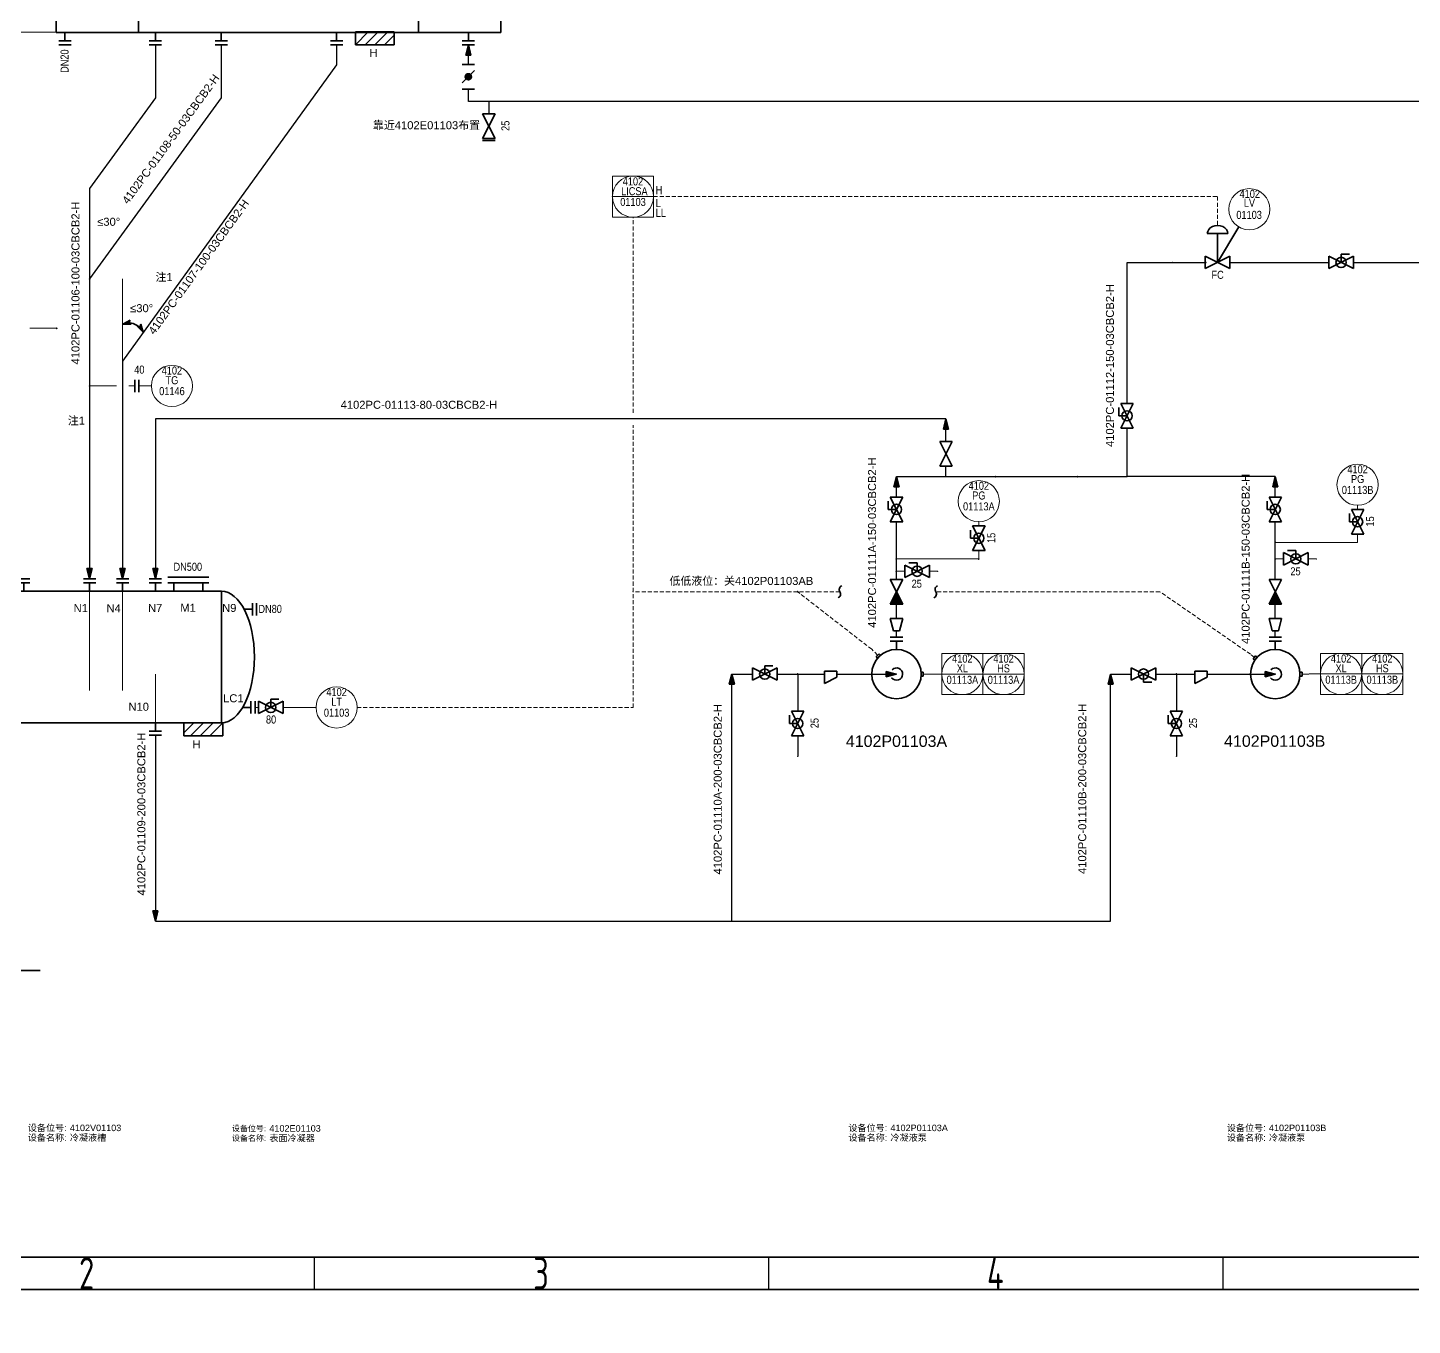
# Model space of a CAD drawing. Extents: x 757 to 8510, y -6585 to 527.
# Drawn here: x 5881.7 to 6308.9, y -882.7 to -482.4 of the extents above; entities that cross this region are included whole.
import ezdxf
from ezdxf.enums import TextEntityAlignment as Align

# ---------------------------------------------------------------- set-up
doc = ezdxf.new("R2010")
doc.units = 0
doc.header["$MEASUREMENT"] = 0
doc.linetypes.add('ELECTRIC', pattern=[0.1875, 0.125, -0.0625])
doc.layers.get('0').update_dxf_attribs({"linetype": 'CONTINUOUS'})
for name, color, linetype in [('10', 7, 'CONTINUOUS'), ('11', 7, 'CONTINUOUS'), ('12', 7, 'CONTINUOUS'), ('ConsistencyChecks', 7, 'CONTINUOUS'), ('Default', 6, 'CONTINUOUS'), ('Notes', 7, 'CONTINUOUS'), ('PUB_TITLE', 1, 'CONTINUOUS'), ('云线-1A', 6, 'CONTINUOUS'), ('图框', 92, 'CONTINUOUS')]:
    doc.layers.add(name, color=color, linetype=linetype)
doc.styles.add('Arial', font='arial.ttf')
doc.styles.add('Arial Narrow', font='ARIALN.TTF')
doc.styles.add('CD-Title Block', font='gbenor.shx', dxfattribs={"width": 0.8, "bigfont": 'gbcbig.shx'})
doc.styles.add('txt.shx', font='arial.ttf')

# ---------------------------------------------------------------- blocks, each defined once
blk = doc.blocks.new('HORIZ CENTRIFUGAL PUMP', base_point=(96.52000000000001, 116.84))
at = {"color": 0, "linetype": 'ByBlock', "lineweight": -2}
blk.add_circle((96.52000000000001, 116.84), 7.619999999999999, dxfattribs=at)
blk = doc.blocks.new('FLANGED NOZZLE-INTERNAL')
at = {"color": 0, "linetype": 'ByBlock', "lineweight": -2}
blk.add_arc((0, 0), 1.905000000067194, 45.51041666666666, 321.6704638888889, dxfattribs=at)
blk = doc.blocks.new('CHENGDA-FLANGED NOZZLE CONNECT TO TT')
at = {"color": 0, "linetype": 'ByBlock', "lineweight": -2}
for p, q in [((0, 0), (2.54, 0)), ((2.54, 0), (2.54, 1.905)), ((2.54, 1.905), (2.54, -1.904999999999999)), ((3.81, 1.905), (3.81, -1.904999999999999))]:
    blk.add_line(p, q, dxfattribs=at)
blk = doc.blocks.new('INSTRUMENT CONNECTOR')
at = {"color": 0, "linetype": 'ByBlock', "lineweight": -2}
for p, q in [((0, 0.635), (0.635, 0.635)), ((0, -0.635), (0, 0.635)), ((0.635, 0.635), (0.635, -0.635)), ((0.635, -0.635), (0, -0.635))]:
    blk.add_line(p, q, dxfattribs=at)
blk = doc.blocks.new('SURFACE CONDENSER')
at = {"color": 0, "linetype": 'ByBlock', "lineweight": -2}
for p, q in [((68.58, 30.48), (-68.58, 30.48)), ((-68.58, 30.48), (-68.58, 3.552713678800501e-15)), ((-43.17999999999999, 30.48), (-43.17999999999999, 10.16)), ((-43.17999999999999, 30.48), (-43.17999999999999, 20.32)), ((43.17999999999999, 0), (43.17999999999999, 30.47999999999999)), ((68.58, 0), (68.58, 30.47999999999999)), ((43.17999999999999, 20.32), (-43.17999999999999, 20.32)), ((-43.17999999999999, 20.32), (-43.17999999999999, 0)), ((43.17999999999999, 10.16), (43.17999999999999, 20.32)), ((-43.17999999999999, 10.16), (43.17999999999999, 10.16)), ((-68.58, 0), (68.58, 0))]:
    blk.add_line(p, q, dxfattribs=at)
blk = doc.blocks.new('FLANGED NOZZLE WITH BLIND')
at = {"color": 0, "linetype": 'ByBlock', "lineweight": -2}
for p, q in [((0, 0), (2.54, 0)), ((2.54, 0), (2.54, 1.905)), ((2.54, 1.905), (2.54, -1.904999999999999)), ((3.81, 1.905), (3.81, -1.904999999999999))]:
    blk.add_line(p, q, dxfattribs=at)
blk = doc.blocks.new('MEDIUM 1D 2TO1', base_point=(64.8441193885732, 8.082278501762685))
at = {"color": 0, "linetype": 'ByBlock', "lineweight": -2}
for p, q in [((113.1041193885732, 48.72227850176268), (16.58411938857323, 48.72227850176268)), ((16.58411938857321, 48.72227850176268), (16.58411938857321, 8.082278501762687)), ((113.1041193885732, 8.082278501762685), (113.1041193885732, 48.72227850176268)), ((16.58411938857321, 8.082278501762685), (113.1041193885732, 8.082278501762685))]:
    blk.add_line(p, q, dxfattribs=at)
for centre, ratio, start_param, end_param in [((16.58411938857321, 28.40227850176269), 0.5000000000000001, 0, 3.141592653589794), ((113.1041193885732, 28.40227850176269), 0.4999999999999999, 3.141592653589793, 6.283185307179586)]:
    blk.add_ellipse(centre, major_axis=(0, 20.32), ratio=ratio, start_param=start_param, end_param=end_param, dxfattribs=at)
blk = doc.blocks.new('MANWAY-LARGE')
at = {"color": 0, "linetype": 'ByBlock', "lineweight": -2}
for p, q in [((2.541, 4.444999999999999), (0.001000000000000334, 4.444999999999999)), ((2.541, 6.35), (2.541, 4.444999999999999)), ((2.541, -6.35), (2.541, 6.35)), ((4.283997123830135, 6.35), (4.283997123830137, -6.35)), ((0.001, -4.444999999999999), (2.540999999999999, -4.444999999999999))]:
    blk.add_line(p, q, dxfattribs=at)
blk = doc.blocks.new('CHENGDA-DCS FUNC ACCESS IN PRIME LOC FOR PUMP', base_point=(1.269999999999993, 1.269999999999993))
at = {"color": 0, "linetype": 'ByBlock', "lineweight": -2}
for p, q in [((-5.08, 7.619999999999999), (7.619999999999999, 7.62)), ((-5.08, -5.08), (-5.08, 7.619999999999999)), ((7.619999999999999, 7.62), (7.62, -5.079999999999999)), ((-5.079999999999999, 1.27), (7.62, 1.27)), ((7.62, -5.08), (-5.080000000000001, -5.08))]:
    blk.add_line(p, q, dxfattribs=at)
blk.add_circle((1.27, 1.27), 6.35, dxfattribs=at)
blk = doc.blocks.new('DISCR FIELD MOUNTED LT')
at = {"color": 0, "linetype": 'ByBlock', "lineweight": -2}
blk.add_circle((0, 0), 6.3500000146973, dxfattribs=at)
blk = doc.blocks.new('DISCR FIELD MOUNTED PT')
at = {"color": 0, "linetype": 'ByBlock', "lineweight": -2}
blk.add_circle((0, 0), 6.3500000146973, dxfattribs=at)
blk = doc.blocks.new('DIAPHRAGM ACTUATOR')
at = {"color": 0, "linetype": 'ByBlock', "lineweight": -2}
for p, q in [((-3.175, 8.889999999999999), (3.175, 8.889999999999999)), ((0, 8.889999999999999), (0, 0))]:
    blk.add_line(p, q, dxfattribs=at)
blk.add_ellipse((0, 8.889999999999999), major_axis=(-3.174999999999999, 5.278971314610806e-49), ratio=0.8000000001024806, start_param=3.141592600265041, end_param=6.283185307179586, dxfattribs=at)
blk = doc.blocks.new('DISCR FIELD MOUNTED TT')
at = {"color": 0, "linetype": 'ByBlock', "lineweight": -2}
blk.add_circle((0, 0), 6.3500000146973, dxfattribs=at)
blk = doc.blocks.new('CHENGDA-DCS FUNC ACCESS IN PRIME LOC~1', base_point=(1.269999999999993, 1.269999999999993))
at = {"color": 0, "linetype": 'ByBlock', "lineweight": -2}
for p, q in [((-5.08, 7.619999999999999), (7.619999999999999, 7.62)), ((-5.08, -5.08), (-5.08, 7.619999999999999)), ((7.619999999999999, 7.62), (7.62, -5.079999999999999)), ((-5.079999999999999, 1.27), (7.62, 1.27)), ((7.62, -5.08), (-5.080000000000001, -5.08))]:
    blk.add_line(p, q, dxfattribs=at)
blk.add_circle((1.27, 1.27), 6.35, dxfattribs=at)
blk = doc.blocks.new('CHECK VALVE')
at = {"linetype": 'ByBlock', "lineweight": -2}
blk.add_hatch(color=0, dxfattribs=at).paths.add_polyline_path([(-3.81, 1.904999999999999), (-3.81, -1.905), (-1.77635683940025e-15, 2.220446049250313e-16)])
at = {"color": 0, "linetype": 'ByBlock', "lineweight": -2}
for p, q in [((3.81, 1.904999999999999), (-3.809999999999999, -1.904999999999997)), ((-3.81, 1.905), (3.81, -1.905)), ((-3.81, -1.905), (-3.81, 1.904999999999999)), ((3.81, -1.905), (3.81, 1.904999999999999))]:
    blk.add_line(p, q, dxfattribs=at)
blk.add_lwpolyline([(-3.81, 1.904999999999999), (-3.81, -1.905), (-1.77635683940025e-15, 2.220446049250313e-16)], close=True, dxfattribs=at)
blk = doc.blocks.new('FLANGE BLIND WITHOUT TAP', base_point=(0.3056040680141092, 0))
at = {"color": 0, "linetype": 'ByBlock', "lineweight": -2}
blk.add_line((0.635, -1.905), (0.635, 1.904999999999999), dxfattribs=at)
blk = doc.blocks.new('CONCENTRIC')
at = {"color": 0, "linetype": 'ByBlock', "lineweight": -2}
for p, q in [((-1.905, -1.905), (-1.905, 1.904999999999999)), ((-1.905, 1.905), (1.905, 0.9529999999999998)), ((1.905, 0.953), (1.905, -0.9520000000000001)), ((1.905, -0.9520000000000001), (-1.905, -1.905))]:
    blk.add_line(p, q, dxfattribs=at)
blk = doc.blocks.new('GLOBE VALVE')
at = {"color": 0, "linetype": 'ByBlock', "lineweight": -2}
for p, q in [((-3.81, -1.905), (3.810000000000002, 1.905000000000001)), ((3.81, -1.905), (-3.809999999999999, 1.905)), ((-3.81, 1.905), (-3.81, -1.904999999999999)), ((3.81, 1.905000000000001), (3.81, -1.904999999999999))]:
    blk.add_line(p, q, dxfattribs=at)
blk = doc.blocks.new('ECCENTRIC')
at = {"color": 0, "linetype": 'ByBlock', "lineweight": -2}
for p, q in [((1.905, 0.953), (-1.904999999999999, 0.953)), ((-1.905, 0.953), (-1.905, -2.856999999999999)), ((1.905, -0.953), (1.905, 0.953)), ((-1.905, -2.857), (1.905, -0.9529999999999998))]:
    blk.add_line(p, q, dxfattribs=at)
blk = doc.blocks.new('DOUBLE FLANGE')
at = {"color": 0, "linetype": 'ByBlock', "lineweight": -2}
for p, q in [((0, -1.905), (0, 1.904999999999999)), ((1.27, -1.905), (1.27, 1.904999999999999))]:
    blk.add_line(p, q, dxfattribs=at)
blk = doc.blocks.new('BALL VALVE')
at = {"color": 0, "linetype": 'ByBlock', "lineweight": -2}
for p, q in [((-3.81, 1.905), (-3.81, -1.904999999999999)), ((3.81, -1.905), (-3.81, 1.905)), ((-3.809999999999999, -1.905), (3.809999999999999, 1.905)), ((0, 0), (2.710505431213761e-17, 2.54)), ((2.710505431213761e-17, 2.54), (2.54, 2.54)), ((3.81, 1.905), (3.81, -1.904999999999999))]:
    blk.add_line(p, q, dxfattribs=at)
blk.add_circle((0, 0), 1.5875, dxfattribs=at)
blk = doc.blocks.new('2 WAY GLOBE')
at = {"color": 0, "linetype": 'ByBlock', "lineweight": -2}
for p, q in [((3.81, 1.906288468041934), (-3.809999999999998, -1.905)), ((-3.81, -1.905), (-3.81, 1.904999999999999)), ((-3.81, 1.905), (3.809999999999999, -1.903711531958065)), ((3.81, -1.905), (3.81, 1.906288468041935))]:
    blk.add_line(p, q, dxfattribs=at)
blk = doc.blocks.new('A1图框_H')
at = {"layer": '图框', "linetype": 'Continuous'}
for p, q in [((-550.6660000000002, 0), (-550.6660000000002, -10)), ((-410.4989999999998, 0), (-410.4989999999998, -10)), ((-270.3320000000003, 0), (-270.3320000000003, -10))]:
    blk.add_line(p, q, dxfattribs=at)
blk.add_lwpolyline([(-831, 584.0000000000001), (10, 584.0000000000001), (10, -10), (-831, -10)], close=True, dxfattribs=at)
at = {"layer": '图框', "linetype": 'Continuous', "const_width": 0.5}
blk.add_lwpolyline([(-806, 574.0000000000001), (0, 574.0000000000001), (0, 0), (-806, 0)], close=True, dxfattribs=at)
at = {"layer": '图框', "linetype": 'Continuous', "style": 'CD-Title Block', "width": 0.8}
for s, p in [('2', (-620.8329999999996, -5)), ('3', (-480.6660000000002, -5)), ('4', (-340.4989999999998, -5))]:
    blk.add_text(s, height=10, dxfattribs=at).set_placement(p, align=Align.MIDDLE)
blk = doc.blocks.new('BUTTERFLY VALVE')
at = {"color": 0, "linetype": 'ByBlock', "lineweight": -2}
for p, q in [((-3.81, 1.905), (-3.81, -1.904999999999999)), ((-1.893498514641273, 1.904944966406867), (1.914501485358727, -1.902055033593132)), ((3.81, 1.905), (3.81, -1.904999999999999))]:
    blk.add_line(p, q, dxfattribs=at)
for centre, radius in [((0, 0), 0.9520000000001635), ((8.673617379884035e-16, 0), 0.6480000000063547), ((8.673617379884035e-16, 0), 0.3420000257810761)]:
    blk.add_circle(centre, radius, dxfattribs=at)

msp = doc.modelspace()

# ---------------------------------------------------------------- hatches: boundary and pattern name
at = {"layer": '11', "linetype": 'ByBlock'}
for points in [[(6017.667788690651, -487.6795017200634), (6016.887903974411, -490.8380293420396), (6018.468052363304, -490.8380293420394)], [(6164.987788690648, -603.0496201793012), (6164.207903974408, -606.2081478012776), (6165.788052363301, -606.2081478012772)], [(6149.747788690649, -620.8296201793003), (6148.967903974409, -623.9881478012767), (6150.548052363302, -623.9881478012762)], [(6266.587788690647, -620.8296201793003), (6265.807903974408, -623.9881478012767), (6267.388052363302, -623.9881478012762)], [(5900.827788690649, -652.3913529240672), (5901.607673406888, -649.232825302091), (5900.027525017996, -649.2328253020912)], [(5910.98778869065, -652.3913529240672), (5911.76767340689, -649.232825302091), (5910.187525017996, -649.2328253020914)], [(5921.14778869065, -652.3913529240672), (5921.92767340689, -649.232825302091), (5920.347525017996, -649.2328253020914)], [(6098.947788690649, -681.7896201793003), (6098.167903974409, -684.9481478012767), (6099.748052363302, -684.9481478012763)], [(6149.747788690645, -681.7896201792983), (6146.58926106867, -681.0097354630577), (6146.58926106867, -682.5898838519508)], [(6215.787788690649, -681.7896201793003), (6215.007903974409, -684.9481478012767), (6216.588052363302, -684.9481478012763)], [(6266.587788690646, -681.7896201792983), (6263.42926106867, -681.0097354630577), (6263.42926106867, -682.5898838519508)], [(5921.14778869065, -757.9896201792983), (5921.927673406891, -754.8310925573219), (5920.347525017997, -754.8310925573223)]]:
    msp.add_hatch(color=7, dxfattribs=at).paths.add_polyline_path(points)

# ---------------------------------------------------------------- linework, layer by layer
at = {"layer": '10', "color": 7, "linetype": 'Continuous', "lineweight": 35}
for p, q in [((5986.807890771881, -483.6696201793018), (5982.807788690647, -487.6696201793025)), ((5982.807788690646, -483.6696201793025), (5982.807788690647, -487.6696201793025)), ((5994.807788690647, -483.6696201793002), (5982.807788690646, -483.6696201793025)), ((5989.807788690647, -483.6696201793011), (5985.812791535634, -487.669620179302)), ((5992.807788690647, -483.6696201793006), (5988.817164629098, -487.6696201793013)), ((5994.807788690647, -484.6719696710852), (5991.817164629098, -487.6696201793006)), ((5994.807788690647, -487.6696201793002), (5994.807788690646, -483.6696201793)), ((5982.807788690647, -487.6696201793025), (5994.807788690647, -487.6696201793002)), ((5929.947258099492, -699.8664453367442), (5932.937882161042, -696.8687948285292)), ((5929.947258099492, -696.8687948285292), (5929.947258099492, -700.8687948285292)), ((5941.947258099492, -696.8687948285292), (5929.947258099492, -696.8687948285292)), ((5931.947258099492, -700.8687948285292), (5935.937882161042, -696.8687948285292)), ((5934.947258099492, -700.8687948285292), (5938.942255254505, -696.8687948285292)), ((5937.947156018257, -700.8687948285292), (5941.947258099492, -696.8687948285292)), ((5941.947258099493, -700.8687948285292), (5941.947258099492, -696.8687948285292)), ((5929.947258099492, -700.8687948285292), (5941.947258099493, -700.8687948285292))]:
    msp.add_line(p, q, dxfattribs=at)
at = {"layer": '11', "color": 30, "linetype": 'Continuous', "lineweight": 25, "true_color": 0xff8000}
for p, q in [((5921.147788690649, -487.6795017200589), (5921.147788690649, -503.9896201792992)), ((5921.147788690649, -503.989620179298), (5900.827788690648, -531.9296201792994)), ((5900.827788690648, -531.9296201792993), (5900.827788690648, -559.8696201792993))]:
    msp.add_line(p, q, dxfattribs=at)
at = {"layer": '11', "color": 7, "linetype": 'Continuous', "lineweight": 35}
for p, q in [((6017.667788690651, -487.6795017200634), (6016.887903974411, -490.8380293420396)), ((6016.887903974411, -490.8380293420396), (6018.468052363304, -490.8380293420394)), ((6018.468052363304, -490.8380293420394), (6017.667788690651, -487.6795017200634)), ((6164.987788690648, -603.0496201793012), (6164.207903974408, -606.2081478012776)), ((6164.207903974408, -606.2081478012776), (6165.788052363301, -606.2081478012772)), ((6165.788052363301, -606.2081478012774), (6164.987788690648, -603.0496201793012)), ((6149.747788690649, -620.8296201793003), (6148.967903974409, -623.9881478012767)), ((6150.548052363302, -623.9881478012762), (6149.747788690649, -620.8296201793003)), ((6266.587788690647, -620.8296201793003), (6265.807903974408, -623.9881478012767)), ((6267.388052363302, -623.9881478012762), (6266.587788690647, -620.8296201793003)), ((6148.967903974409, -623.9881478012767), (6150.548052363302, -623.9881478012762)), ((6265.807903974408, -623.9881478012767), (6267.388052363302, -623.9881478012762)), ((5900.027525017996, -649.2328253020912), (5900.827788690649, -652.3913529240672)), ((5901.607673406888, -649.232825302091), (5900.027525017996, -649.2328253020912)), ((5900.827788690649, -652.3913529240672), (5901.607673406888, -649.232825302091)), ((5910.187525017996, -649.2328253020914), (5910.98778869065, -652.3913529240672)), ((5911.76767340689, -649.232825302091), (5910.187525017996, -649.2328253020914)), ((5910.98778869065, -652.3913529240672), (5911.76767340689, -649.232825302091)), ((5920.347525017996, -649.2328253020914), (5921.14778869065, -652.3913529240674)), ((5921.92767340689, -649.232825302091), (5920.347525017996, -649.2328253020914)), ((5921.14778869065, -652.3913529240672), (5921.92767340689, -649.232825302091)), ((6098.947788690649, -681.7896201793003), (6098.167903974409, -684.9481478012767)), ((6099.748052363302, -684.9481478012763), (6098.947788690649, -681.7896201793003)), ((6146.58926106867, -681.0097354630577), (6146.58926106867, -682.5898838519508)), ((6149.747788690645, -681.7896201792983), (6146.58926106867, -681.0097354630577)), ((6146.58926106867, -682.5898838519508), (6149.747788690645, -681.7896201792983)), ((6215.787788690649, -681.7896201793003), (6215.007903974409, -684.9481478012767)), ((6216.588052363302, -684.9481478012763), (6215.787788690649, -681.7896201793003)), ((6263.42926106867, -681.0097354630577), (6263.42926106867, -682.5898838519508)), ((6266.587788690646, -681.7896201792983), (6263.42926106867, -681.0097354630577)), ((6263.42926106867, -682.5898838519508), (6266.587788690646, -681.7896201792983)), ((6098.167903974409, -684.9481478012767), (6099.748052363302, -684.9481478012763)), ((6215.007903974409, -684.9481478012767), (6216.588052363302, -684.9481478012763)), ((5920.347525017997, -754.8310925573223), (5921.14778869065, -757.9896201792983)), ((5921.927673406891, -754.8310925573219), (5920.347525017997, -754.8310925573223)), ((5921.14778869065, -757.9896201792983), (5921.927673406891, -754.8310925573219))]:
    msp.add_line(p, q, dxfattribs=at)
at = {"layer": '11', "color": 30, "linetype": 'Continuous', "lineweight": 25, "true_color": 0xff8000}
for points in [[(5941.467788690647, -487.679501720062), (5941.467788690647, -503.9896201792992), (5900.827788690648, -559.8696201792993)], [(5977.027788690648, -487.679501720062), (5977.027788690648, -493.8296201792994), (5910.987788690649, -585.2696201792992), (5910.987788690649, -652.3913529240676)], [(6017.667788690648, -493.6845609496826), (6017.667788690648, -487.679501720062)], [(6022.747788690647, -505.1096201793043), (6017.667788690647, -505.1096201793034), (6017.667788690647, -501.3045609496826)], [(6368.187788690648, -505.1096201793034), (6022.887788690648, -505.1096201792993)], [(6023.987788690648, -505.1096201793034), (6023.987788690646, -508.9196201792992)], [(6220.867788690648, -598.2926929643336), (6220.867788690648, -554.7896201792992), (6245.267788690648, -554.7896201793021)], [(6252.617788690647, -554.7896201792992), (6283.097788690647, -554.7896201793014)], [(6290.717788690647, -554.7896201792998), (6313.789996935231, -554.7848074632676)], [(5900.827788690648, -559.8696201792993), (5900.827788690648, -592.8896201792993)], [(5900.827788690648, -592.8896201792993), (5900.827788690648, -652.3913529240676)], [(6164.987788690648, -610.0596201792994), (6164.987788690648, -603.0496201792994), (5921.147788690648, -603.0496201792994), (5921.147788690649, -652.3913529240676)], [(6220.867788690648, -620.8296201792994), (6220.867788690648, -605.9126929643336)], [(6164.987788690648, -620.8296201792994), (6164.987788690648, -617.6796201792993)], [(6149.747788690648, -627.1796201792993), (6149.747788690646, -620.8296201792994), (6164.987788690648, -620.8296201792994)], [(6164.987788690648, -620.8296201792994), (6180.227788690648, -620.8296201792994)], [(6180.227788690648, -620.8296201792994), (6205.627788690647, -620.8296201792994)], [(6205.627788690647, -620.8296201792994), (6220.867788690648, -620.8296201792994)], [(6241.187788690648, -620.8296201792994), (6220.867788690648, -620.8296201792994)], [(6256.427788690648, -620.8296201792994), (6241.187788690648, -620.8296201792994)], [(6266.587788690647, -627.1796201792993), (6266.587788690647, -620.8296201792994), (6256.427788690648, -620.8296201792994)], [(6149.747788690648, -646.2296201792992), (6149.74778869065, -634.7996201792989)], [(6266.587788690651, -641.1496201792993), (6266.587788690653, -634.7996201792989)], [(6266.58778869065, -646.2296201792992), (6266.587788690651, -641.1496201792993)], [(6149.747788690648, -650.0396201792992), (6149.747788690648, -646.2296201792992)], [(6266.587788690649, -652.5796201792994), (6266.58778869065, -646.2296201792992)], [(6149.747788690647, -652.5796201792991), (6149.747788690648, -650.0396201792992)], [(6149.747788690647, -664.6446201792983), (6149.747788690648, -660.1996278056438)], [(6266.587788690646, -664.6446201792983), (6266.587788690648, -660.1996278056438)], [(6149.747788690648, -670.3601128268976), (6149.747788690649, -668.4546201792982)], [(6266.587788690648, -670.3601128268976), (6266.587788690647, -668.4546201792982)], [(6098.947788690648, -757.9896201792994), (6098.947788690648, -681.7896201792992), (6105.297788690647, -681.7896201793021)], [(6098.947788690648, -757.9896201792994), (6215.787788690648, -757.9896201792994), (6215.787788690648, -681.7896201792992), (6222.137788690648, -681.7896201792994)], [(6112.917788690647, -681.7896201793005), (6119.267788690648, -681.7896201792992)], [(6119.267788690648, -681.7896201792992), (6119.267788690646, -693.2196201793013)], [(6119.267788690648, -681.7896201792992), (6127.522788690648, -681.7896201793008)], [(6131.332788690648, -681.7896201792998), (6149.747788690647, -681.7896201792992)], [(6229.757788690647, -681.7896201792994), (6236.107788690648, -681.7896201792992)], [(6236.107788690648, -681.7896201792992), (6241.822788690648, -681.7896201793008)], [(6236.107788690648, -681.7896201792992), (6236.107788690646, -693.2196201793013)], [(6245.632788690647, -681.7896201792998), (6266.587788690646, -681.7896201792992)], [(5921.14778869065, -700.6503676288739), (5921.14778869065, -757.9896201792994), (6098.947788690648, -757.9896201792994)], [(6119.267788690653, -700.8396201793012), (6119.26778869065, -707.1896201792993)], [(6236.107788690653, -700.8396201793014), (6236.107788690651, -707.1896201792993)]]:
    msp.add_lwpolyline(points, dxfattribs=at)
at = {"layer": '11', "color": 7, "linetype": 'Continuous', "lineweight": 0}
for points in [[(6017.667788690651, -487.6795017200634), (6016.887903974411, -490.8380293420396), (6018.468052363304, -490.8380293420394)], [(6164.987788690648, -603.0496201793012), (6164.207903974408, -606.2081478012776), (6165.788052363301, -606.2081478012772)], [(6149.747788690649, -620.8296201793003), (6148.967903974409, -623.9881478012767), (6150.548052363302, -623.9881478012762)], [(6266.587788690647, -620.8296201793003), (6265.807903974408, -623.9881478012767), (6267.388052363302, -623.9881478012762)], [(5900.827788690649, -652.3913529240672), (5901.607673406888, -649.232825302091), (5900.027525017996, -649.2328253020912)], [(5910.98778869065, -652.3913529240672), (5911.76767340689, -649.232825302091), (5910.187525017996, -649.2328253020914)], [(5921.14778869065, -652.3913529240672), (5921.92767340689, -649.232825302091), (5920.347525017996, -649.2328253020914)], [(6098.947788690649, -681.7896201793003), (6098.167903974409, -684.9481478012767), (6099.748052363302, -684.9481478012763)], [(6149.747788690645, -681.7896201792983), (6146.58926106867, -681.0097354630577), (6146.58926106867, -682.5898838519508)], [(6215.787788690649, -681.7896201793003), (6215.007903974409, -684.9481478012767), (6216.588052363302, -684.9481478012763)], [(6266.587788690646, -681.7896201792983), (6263.42926106867, -681.0097354630577), (6263.42926106867, -682.5898838519508)], [(5921.14778869065, -757.9896201792983), (5921.927673406891, -754.8310925573219), (5920.347525017997, -754.8310925573223)]]:
    msp.add_lwpolyline(points, close=True, dxfattribs=at)
at = {"layer": '11', "color": 7, "linetype": 'Continuous', "lineweight": 35}
for p in [(5900.827788690648, -559.8696201792993), (5890.667788690649, -575.1096201792993), (5900.827788690648, -592.8896201792993), (6180.227788690648, -620.8296201792994), (6205.627788690647, -620.8296201792994), (6266.587788690651, -641.1496201792993), (6149.747788690648, -646.2296201792992), (6266.58778869065, -646.2296201792992), (6149.747788690648, -650.0396201792992), (6119.267788690648, -681.7896201792992), (6236.107788690648, -681.7896201792992)]:
    msp.add_point(p, dxfattribs=at)
at = {"layer": '12', "color": 96, "linetype": 'ELECTRIC', "lineweight": 18, "ltscale": 10, "true_color": 0x008000}
for points in [[(6074.817788690648, -534.4696201792992), (6248.807788690642, -534.4696201792992), (6248.807788690642, -543.3596186718046)], [(6068.467788690647, -601.1496201792993), (6068.467788690647, -540.8196201792994)], [(6068.467788690647, -656.3896201792993), (6068.467788690647, -604.9496201792992)], [(5983.377788637325, -692.085804383285), (6068.467788690647, -692.0858043832852), (6068.467788690647, -656.3896201792993)], [(6119.267788690648, -656.3896201792993), (6068.467788690647, -656.3896201792993)], [(6143.910622211953, -675.9524537006037), (6142.098987926564, -674.1408194152154), (6119.267788690648, -656.3896201792993)], [(6132.282940439923, -656.3896201792993), (6119.267788690648, -656.3896201792993)], [(6260.141716668697, -676.6327625617369), (6258.940400213321, -675.6717093974366), (6231.027788690648, -656.3896201792993), (6161.862792423125, -656.3896201792993)]]:
    msp.add_lwpolyline(points, dxfattribs=at)
at = {"layer": '12', "color": 7, "linetype": 'Continuous', "lineweight": 35}
msp.add_lwpolyline([(6255.341563832959, -543.8254285803666), (6248.807788690647, -554.7896201792992)], dxfattribs=at)
at = {"layer": '12', "color": 96, "linetype": 'Continuous', "lineweight": 18, "true_color": 0x008000}
for points in [[(5890.667788690649, -575.1096201792993), (5882.407788690407, -575.1094887670331)], [(5900.827788690648, -592.8896201792993), (5909.087788690649, -592.8896201792993)], [(5912.887788690649, -592.8896201792993), (5914.797788690647, -592.8896201792993)], [(5916.067788690648, -592.8896201792993), (5919.877784806687, -592.8896201792993)], [(6291.987788690652, -630.9896201792999), (6291.987788690648, -629.7196201792997)], [(6175.147788690648, -634.7996201792998), (6175.147788690641, -636.0696201793012)], [(6266.587788690651, -641.1496201792993), (6291.987788690648, -641.1496201792993), (6291.987788690654, -638.6096201792998)], [(6175.14778869065, -643.6896201793013), (6175.147788690648, -646.2296201792992)], [(6149.747788690648, -646.2296201792992), (6175.147788690648, -646.2296201792992)], [(6266.58778869065, -646.2296201792992), (6269.127788690648, -646.2296201792992)], [(6276.747788690647, -646.2296201792992), (6279.287788690648, -646.2296201792992)], [(6149.747788690648, -650.0396201792992), (6152.287788690648, -650.0396201792992)], [(6159.907788690648, -650.0396201792992), (6162.447788690648, -650.0396201792992)], [(5951.856643023171, -692.0862690990623), (5952.897788690648, -692.0862690990623)], [(5960.517788690648, -692.0862690990623), (5970.677784806686, -692.0862690990623)]]:
    msp.add_lwpolyline(points, dxfattribs=at)
at = {"layer": '12', "color": 96, "linetype": 'ELECTRIC', "lineweight": 18, "true_color": 0x008000}
for points in [[(6158.002788690646, -681.7896201792992), (6160.241526570937, -681.7896201792992), (6160.241526570937, -681.7795799432013), (6163.717788690647, -681.7795799432013)], [(6274.842788690647, -681.7896201792992), (6277.081526570935, -681.7896201792992), (6277.081526570935, -681.7529547533914), (6280.557788690647, -681.7529547533914)]]:
    msp.add_lwpolyline(points, dxfattribs=at)
at = {"layer": '12', "color": 7, "linetype": 'Continuous', "lineweight": 13}
msp.add_circle((6258.592432622846, -538.3706735631733), 6.350000014697302, dxfattribs=at)
at = {"layer": '12', "color": 7, "linetype": 'Continuous', "lineweight": 35}
for centre, radius, start, end in [((6131.215000240121, -657.076936503599), 1.270000000000076, 293.8365578773276, 32.76495365466267), ((6133.350880639724, -655.7023038549996), 1.270000000000103, 113.8365578773276, 212.7649536546626), ((6160.814050536246, -657.0826959974756), 1.257065485579255, 293.1422289375678, 33.45928259443475), ((6162.922060333235, -655.6895880907055), 1.269682413223897, 113.1422289375679, 213.4592825944347)]:
    msp.add_arc(centre, radius, start, end, dxfattribs=at)
for p in [(6175.147788690648, -646.2296201792992), (6119.267788690648, -656.3896201792993)]:
    msp.add_point(p, dxfattribs=at)
at = {"layer": '12', "color": 96, "linetype": 'ELECTRIC', "lineweight": 18, "ltscale": 10, "true_color": 0x008000}
msp.add_point((6068.467788690647, -656.3896201792993), dxfattribs=at)
msp.add_point((6068.467788690647, -656.3896201792993), dxfattribs=at)
msp.add_point((6068.467788690647, -656.3896201792993), dxfattribs=at)
msp.add_point((6068.467788690647, -656.3896201792993), dxfattribs=at)
at = {"layer": 'ConsistencyChecks', "color": 7, "linetype": 'Continuous', "lineweight": 9}
for p in [(5893.20778869065, -483.8699943676563), (5921.147788690648, -483.8699943676563), (5941.467788690647, -483.8699943676593), (5977.027788690647, -483.8699943676593), (6017.667788690646, -483.8699943676593), (5921.147788690649, -487.6795017200589), (5941.467788690647, -487.679501720062), (5977.027788690648, -487.679501720062), (6017.667788690648, -487.679501720062), (6023.987788690646, -508.9196201792992), (6023.98778869065, -516.5396201792994), (6023.98778869065, -516.5396201792994), (6062.117788690648, -534.4696201792992), (6074.817788690648, -534.4696201792992), (6068.467788690647, -540.8196201792994), (6248.807788690642, -543.3596186718046), (6234.837788690647, -554.7896201793005), (6244.997788690647, -554.7896201792992), (6245.267788690648, -554.7896201793021), (6248.807788690647, -554.7896201793012), (6252.617788690647, -554.7896201792992), (6283.097788690648, -554.789620179301), (6290.717788690647, -554.7896201792996), (5900.827788690648, -559.8696201792993), (5900.827788690648, -559.8696201792993), (5900.827788690648, -559.8696201792993), (5890.667788690649, -575.1096201792993), (5890.667788690649, -575.1096201792993), (5890.667788690649, -575.1096201792993), (5910.987788690649, -573.8396201792984), (5917.337788690646, -576.379620179298), (5900.827788690648, -592.8896201792993), (5900.827788690648, -592.8896201792993), (5900.827788690648, -592.8896201792993), (5914.797788690647, -592.8896201792993), (5916.067788690648, -592.8896201792993), (5919.877784806687, -592.8896201792993), (6164.987788690648, -610.0596201792994), (6164.987788690648, -617.6796201792993), (6180.227788690648, -620.8296201792994), (6180.227788690648, -620.8296201792994), (6180.227788690648, -620.8296201792994), (6205.627788690647, -620.8296201792994), (6205.627788690647, -620.8296201792994), (6205.627788690647, -620.8296201792994), (6149.747788690648, -627.1796201792993), (6266.587788690647, -627.1796201792993), (6291.987788690648, -629.7196201792997), (6291.987788690652, -630.9896201792999), (6149.74778869065, -634.7996201792994), (6175.147788690648, -634.7996201792998), (6175.147788690641, -636.0696201793012), (6266.587788690651, -634.7996201792989), (6291.987788690654, -638.6096201792998), (6175.14778869065, -643.6896201793013), (6266.587788690651, -641.1496201792993), (6266.587788690651, -641.1496201792993), (6266.587788690651, -641.1496201792993), (6149.747788690648, -646.2296201792992), (6149.747788690648, -646.2296201792992), (6149.747788690648, -646.2296201792992), (6175.147788690648, -646.2296201792992), (6175.147788690648, -646.2296201792992), (6266.58778869065, -646.2296201792992), (6266.58778869065, -646.2296201792992), (6266.58778869065, -646.2296201792992), (6269.127788690648, -646.2296201792992), (6276.747788690647, -646.2296201792992), (5900.827788690648, -652.3913529240676), (5910.987788690649, -652.3913529240676), (5921.147788690649, -652.3913529240676), (6149.747788690648, -650.0396201792992), (6149.747788690648, -650.0396201792992), (6149.747788690648, -650.0396201792992), (6149.747788690647, -652.5796201792991), (6152.287788690648, -650.0396201792992), (6159.907788690648, -650.0396201792992), (6266.587788690649, -652.5796201792994), (5900.827788690649, -656.2008602764704), (5900.827788690648, -656.3896201793004), (5910.98778869065, -656.2008602764704), (5910.987788690649, -656.3896201793004), (5921.147788690649, -656.2008602764704), (5931.307788690649, -656.2008602764704), (6119.267788690648, -656.3896201792993), (6119.267788690648, -656.3896201792993), (6119.267788690648, -656.3896201792993), (6132.282940439923, -656.3896201792993), (6161.862792423125, -656.3896201792993), (5948.506918054014, -661.7759181483202), (6149.747788690648, -660.1996278056438), (6266.587788690648, -660.1996278056438), (6149.747788690647, -664.6446201792983), (6266.587788690646, -664.6446201792983), (6149.747788690649, -668.4546201792982), (6149.747788690648, -670.3601128268976), (6266.587788690647, -668.4546201792982), (6266.587788690648, -670.3601128268976), (6149.747788690649, -674.1696201793002), (6266.587788690649, -674.1696201793002), (6143.910622211953, -675.9524537006037), (6260.141716668697, -676.6327625617369), (6105.297788690647, -681.7896201793021), (6112.917788690647, -681.7896201793005), (6119.267788690648, -681.7896201792992), (6119.267788690648, -681.7896201792992), (6119.267788690648, -681.7896201792992), (6127.522788690648, -681.7896201793008), (6131.332788690648, -681.7896201792998), (6149.747788690647, -681.7896201792992), (6157.367788690647, -681.7896201792992), (6158.002788690646, -681.7896201792992), (6163.717788690647, -681.7795799432013), (6222.137788690648, -681.7896201792994), (6229.757788690647, -681.7896201792994), (6236.107788690648, -681.7896201792992), (6236.107788690648, -681.7896201792992), (6236.107788690648, -681.7896201792992), (6241.822788690648, -681.7896201793008), (6245.632788690647, -681.7896201792998), (6266.587788690646, -681.7896201792992), (6274.207788690646, -681.7896201792992), (6274.842788690647, -681.7896201792992), (6280.557788690647, -681.7529547533914), (5948.047135670769, -692.0862690990623), (5951.856643023171, -692.0862690990623), (5952.897788690648, -692.0862690990623), (5960.517788690648, -692.0862690990623), (5970.677784806686, -692.0862690990623), (5983.377788637325, -692.085804383285), (6119.267788690646, -693.2196201793013), (6236.107788690646, -693.2196201793013), (5921.147788690649, -696.8408602764712), (5921.147788690648, -696.8408602764703), (5921.14778869065, -700.6503676288739), (6119.267788690653, -700.8396201793012), (6236.107788690653, -700.8396201793014)]:
    msp.add_point(p, dxfattribs=at)
at = {"layer": 'ConsistencyChecks', "color": 5, "linetype": 'Continuous', "lineweight": 9}
for p in [(6279.287788690648, -646.2296201792992), (6162.447788690648, -650.0396201792992), (6144.359635018006, -676.401466506657), (6260.637568362694, -677.0294439169338), (6149.747788690647, -681.7896201792992), (6266.587788690646, -681.7896201792992), (6119.26778869065, -707.1896201792993), (6236.107788690651, -707.1896201792993)]:
    msp.add_point(p, dxfattribs=at)
at = {"layer": 'Default', "color": 7, "linetype": 'Continuous', "lineweight": 0}
for p, q in [((5817.386140210452, -483.7428085967974), (5891.04612666397, -483.7428085967974)), ((5910.987788690651, -585.2696201792996), (5910.987788690648, -559.8696201792995)), ((5900.827788690648, -656.3896201793004), (5900.827788690657, -686.868676297066)), ((5910.987788690649, -656.3896201793004), (5910.987788690658, -686.868676297066)), ((5921.147788690648, -696.8408602764703), (5921.147788690646, -681.7905640615329))]:
    msp.add_line(p, q, dxfattribs=at)
at = {"layer": 'Default', "color": 7, "linetype": 'Continuous', "lineweight": 35}
for p, q in [((5911.035299212802, -573.8286515109894), (5913.367355257848, -572.6385508418168)), ((5911.654024203941, -573.6858075914809), (5911.035299212802, -573.8286515109894)), ((5913.653043096865, -573.876000824094), (5911.035299212802, -573.8286515109894)), ((5911.654024203941, -573.6858075914809), (5913.208728233972, -572.892407145366)), ((5912.272749195079, -573.5429636719725), (5911.654024203941, -573.6858075914811)), ((5913.399186793316, -573.7173738002173), (5911.654024203941, -573.6858075914809)), ((5912.272749195079, -573.5429636719725), (5913.050101210095, -573.1462634489149)), ((5912.891474186218, -573.400119752464), (5912.272749195079, -573.5429636719723)), ((5913.145330489767, -573.5587467763407), (5912.272749195079, -573.5429636719723)), ((5913.367355257848, -572.6385508418168), (5912.891474186218, -573.400119752464)), ((5912.891474186218, -573.400119752464), (5913.653043096865, -573.876000824094)), ((5915.493482437219, -574.455188043645), (5916.360908568622, -574.6876141750479)), ((5917.313408568622, -576.337392569257), (5915.493482437219, -574.4551880436452)), ((5916.995908568622, -575.7874664378539), (5915.782624481019, -574.5326634207793)), ((5916.678408568622, -575.2375403064509), (5916.07176652482, -574.6101387979136)), ((5916.360908568622, -574.6876141750479), (5916.593334700025, -573.8201880436445)), ((5916.360908568622, -574.6876141750479), (5916.678408568622, -575.2375403064509)), ((5916.438383945756, -574.3984721312468), (5916.678408568622, -575.2375403064509)), ((5916.515859322891, -574.1093300874456), (5916.995908568622, -575.7874664378539)), ((5916.593334700025, -573.8201880436447), (5917.313408568622, -576.337392569257)), ((5916.678408568622, -575.2375403064509), (5916.995908568622, -575.7874664378539)), ((5916.995908568622, -575.7874664378539), (5917.313408568622, -576.337392569257))]:
    msp.add_line(p, q, dxfattribs=at)
at = {"layer": 'Notes', "color": 7, "linetype": 'Continuous', "lineweight": 35}
msp.add_line((5875.427788690648, -773.2296201792992), (5885.587788690648, -773.2296201792992), dxfattribs=at)
msp.add_arc((5912.892788690649, -578.2846201792993), 4.836015922223558, 23.19859051363922, 113.1985905136559, dxfattribs=at)
at = {"layer": 'PUB_TITLE', "color": 2}
msp.add_lwpolyline([(5689.75, -277.6500015145477), (6530.749999644113, -277.6500015145477), (6530.749999644113, -871.6500015145477), (5689.75, -871.6499999999996)], close=True, dxfattribs=at)
at = {"layer": '云线-1A', "color": 1, "lineweight": 35}
msp.add_line((7953.900000000001, -871.6499999999996), (1023.5, -871.6499999999996), dxfattribs=at)

# ---------------------------------------------------------------- block references
at = {"layer": '10', "color": 16, "linetype": 'Continuous', "lineweight": 35, "true_color": 0x800000}
for name, p in [('SURFACE CONDENSER', (5959.13676388591, -483.8699943676563)), ('MEDIUM 1D 2TO1', (5893.256047549607, -696.8408602764694)), ('HORIZ CENTRIFUGAL PUMP', (6149.747788690647, -681.7896201792992)), ('HORIZ CENTRIFUGAL PUMP', (6266.587788690646, -681.7896201792992))]:
    msp.add_blockref(name, p, dxfattribs=at)
at = {"layer": '10', "color": 16, "linetype": 'Continuous', "lineweight": 35, "true_color": 0x800000, "xscale": -1}
for name, p, rotation in [('FLANGED NOZZLE WITH BLIND', (5893.20778869065, -483.8699943676563), 90.00000000000593), ('CHENGDA-FLANGED NOZZLE CONNECT TO TT', (5921.147788690648, -483.8699943676563), 90.00000000000593), ('CHENGDA-FLANGED NOZZLE CONNECT TO TT', (5941.467788690647, -483.8699943676593), 90.00000000000593), ('CHENGDA-FLANGED NOZZLE CONNECT TO TT', (5977.027788690647, -483.8699943676593), 90.00000000000593), ('CHENGDA-FLANGED NOZZLE CONNECT TO TT', (6017.667788690646, -483.8699943676593), 90.00000000000593), ('CHENGDA-FLANGED NOZZLE CONNECT TO TT', (5880.507788690648, -656.2008602764704), 269.9999999999941), ('CHENGDA-FLANGED NOZZLE CONNECT TO TT', (5900.827788690649, -656.2008602764704), 269.9999999999941), ('CHENGDA-FLANGED NOZZLE CONNECT TO TT', (5910.98778869065, -656.2008602764704), 269.9999999999941), ('CHENGDA-FLANGED NOZZLE CONNECT TO TT', (5921.147788690649, -656.2008602764704), 269.9999999999941), ('MANWAY-LARGE', (5931.307788690649, -656.2008602764704), 269.9999999999941), ('FLANGED NOZZLE WITH BLIND', (5948.506918054014, -661.7759181483202), 180), ('CHENGDA-FLANGED NOZZLE CONNECT TO TT', (6149.747788690649, -674.1696201793002), 269.9999999999941), ('CHENGDA-FLANGED NOZZLE CONNECT TO TT', (6266.587788690649, -674.1696201793002), 269.9999999999941), ('INSTRUMENT CONNECTOR', (6144.359635018006, -676.401466506657), 315.0000000000059), ('INSTRUMENT CONNECTOR', (6260.637568362694, -677.0294439169338), 321.3401917459171), ('INSTRUMENT CONNECTOR', (6157.367788690647, -681.7896201792992), 180), ('INSTRUMENT CONNECTOR', (6274.207788690646, -681.7896201792992), 180), ('CHENGDA-FLANGED NOZZLE CONNECT TO TT', (5948.047135670769, -692.0862690990623), 180), ('CHENGDA-FLANGED NOZZLE CONNECT TO TT', (5921.147788690649, -696.8408602764712), 90.00000000000593)]:
    msp.add_blockref(name, p, dxfattribs=dict(at, rotation=rotation))
for p in [(6149.747788690647, -681.7896201792992), (6266.587788690646, -681.7896201792992)]:
    msp.add_blockref('FLANGED NOZZLE-INTERNAL', p, dxfattribs=at)
at = {"layer": '11', "color": 56, "linetype": 'Continuous', "lineweight": 35, "true_color": 0x808000}
for name, p, rotation in [('BUTTERFLY VALVE', (6017.667788690647, -497.4945609496828), 90), ('GLOBE VALVE', (6023.987788690648, -512.7296201792994), 269.9999999999941), ('BALL VALVE', (6220.867788690648, -602.1026929643335), 90.00000000000594), ('BALL VALVE', (6149.747788690649, -630.989620179299), 90.00000000000594), ('BALL VALVE', (6266.587788690653, -630.989620179299), 90.00000000000594), ('BALL VALVE', (6291.987788690653, -634.7996201792998), 90.00000000000594), ('BALL VALVE', (6175.14778869065, -639.8796201793016), 90.00000000005808), ('CHECK VALVE', (6149.747788690648, -656.3896201792993), 90.00000000000594), ('CHECK VALVE', (6266.587788690649, -656.3896201792993), 90.00000000000594), ('CONCENTRIC', (6266.587788690646, -666.5496201792982), 269.9999999999941), ('BALL VALVE', (6119.267788690647, -697.0296201793017), 90.00000000000594), ('BALL VALVE', (6236.107788690646, -697.0296201793017), 90.00000000000594)]:
    msp.add_blockref(name, p, dxfattribs=dict(at, rotation=rotation))
at = {"layer": '11', "color": 56, "linetype": 'Continuous', "lineweight": 35, "true_color": 0x808000, "xscale": -1}
for name, p, rotation in [('FLANGE BLIND WITHOUT TAP', (6023.987788690651, -516.8690161112852), 90.00000000000593), ('GLOBE VALVE', (6164.987788690648, -613.8696201792991), 269.9999999999941), ('CONCENTRIC', (6149.747788690648, -666.5496201792982), 90.00000000000593), ('BALL VALVE', (6225.947788690647, -681.7896201792996), 180)]:
    msp.add_blockref(name, p, dxfattribs=dict(at, rotation=rotation))
at = {"layer": '11', "color": 56, "linetype": 'Continuous', "lineweight": 35, "true_color": 0x808000}
for name, p in [('BALL VALVE', (6286.907788690647, -554.7896201793005)), ('DOUBLE FLANGE', (5914.797788690647, -592.8896201792993)), ('BALL VALVE', (6109.107788690648, -681.7896201793014)), ('ECCENTRIC', (6129.427788690648, -681.7896201793003)), ('ECCENTRIC', (6243.727788690648, -681.7896201793003)), ('BALL VALVE', (5956.707788690647, -692.0862690990621))]:
    msp.add_blockref(name, p, dxfattribs=at)
at = {"layer": '11', "color": 56, "linetype": 'Continuous', "lineweight": 35, "true_color": 0x808000, "xscale": -1}
for p in [(6272.937788690648, -646.2296201792992), (6156.097788690648, -650.0396201792992)]:
    msp.add_blockref('BALL VALVE', p, dxfattribs=at)
at = {"layer": '12', "color": 96, "linetype": 'Continuous', "lineweight": 18, "true_color": 0x008000}
for name, p in [('CHENGDA-DCS FUNC ACCESS IN PRIME LOC~1', (6068.467788690647, -534.4696201792992)), ('DISCR FIELD MOUNTED TT', (5926.227788690649, -592.8896201792993)), ('DISCR FIELD MOUNTED PT', (6291.987788690648, -623.3696199472743)), ('DISCR FIELD MOUNTED PT', (6175.147788690648, -628.4496199472742)), ('CHENGDA-DCS FUNC ACCESS IN PRIME LOC FOR PUMP', (6170.067788690647, -681.7795799432013)), ('CHENGDA-DCS FUNC ACCESS IN PRIME LOC FOR PUMP', (6182.767788690648, -681.7795799432013)), ('CHENGDA-DCS FUNC ACCESS IN PRIME LOC FOR PUMP', (6286.907788690647, -681.7529547533914)), ('CHENGDA-DCS FUNC ACCESS IN PRIME LOC FOR PUMP', (6299.607788690648, -681.7529547533914)), ('DISCR FIELD MOUNTED LT', (5977.027788690647, -692.0862690990623))]:
    msp.add_blockref(name, p, dxfattribs=at)
at = {"layer": '12', "color": 96, "linetype": 'Continuous', "lineweight": 35, "true_color": 0x008000}
msp.add_blockref('DIAPHRAGM ACTUATOR', (6248.807788690647, -554.7896201793012), dxfattribs=at)
at = {"layer": '12', "color": 96, "linetype": 'Continuous', "lineweight": 35, "true_color": 0x008000, "xscale": -1, "rotation": 180}
msp.add_blockref('2 WAY GLOBE', (6248.807788690647, -554.7896201792987), dxfattribs=at)
at = {"layer": '图框', "linetype": 'Continuous'}
msp.add_blockref('A1图框_H', (6520.75, -861.6499999999996), dxfattribs=at)

# ---------------------------------------------------------------- texts
at = {"layer": '10', "color": 7, "style": 'Arial Narrow'}
msp.add_text('DN20', height=2.469446, rotation=90.00000000000594, dxfattribs=at).set_placement((5893.110869048856, -492.6798339791831), align=Align.MIDDLE_CENTER)
at = {"layer": '10', "color": 7}
for s, height, style, p in [('DN500', 2.469446, 'Arial Narrow', (5931.129076035521, -648.6727005375064)), ('N1', 2.469446, 'Arial', (5898.110736717224, -661.4431254295339)), ('N4', 2.469446, 'Arial', (5908.259223785134, -661.4661512937155)), ('N7', 2.469446, 'Arial', (5921.057749943733, -661.3794359074127)), ('M1', 2.469446, 'Arial', (5931.208009945863, -661.3428670327805)), ('N9', 2.469446, 'Arial', (5943.917749943732, -661.3794359074127)), ('DN80', 2.469446, 'Arial Narrow', (5956.529076035519, -661.678998506527)), ('N10', 2.469446, 'Arial', (5915.977749943732, -691.8594359074132)), ('LC1', 2.469446, 'Arial', (5945.170356955208, -689.2452615862853)), ('4102P01103A', 3.527779999999999, 'Arial', (6149.747788690647, -702.4966661038334)), ('4102P01103B', 3.527779999999999, 'Arial', (6266.421955394693, -702.4523316524615))]:
    msp.add_text(s, height=height, dxfattribs=dict(at, style=style)).set_placement(p, align=Align.MIDDLE_CENTER)
at = {"layer": '10', "color": 7, "style": 'txt.shx'}
for s, height, p in [('设备位号:', 2, (5893.750131961094, -821.7941874779599)), ('设备名称:', 2, (5893.750131961094, -824.7941874779599)), ('设备位号:', 1.76389, (5955.29141598247, -821.949981480031)), ('设备名称:', 1.76389, (5955.29141598247, -824.949981480031)), ('设备位号:', 2, (6146.888248518128, -821.8021930361692)), ('设备名称:', 2, (6146.888248518128, -824.8021930361692)), ('设备位号:', 2, (6263.638248518128, -821.8021930361692)), ('设备名称:', 2, (6263.638248518128, -824.8021930361692))]:
    msp.add_text(s, height=height, dxfattribs=at).set_placement(p, align=Align.MIDDLE_RIGHT)
for s, p in [('4102V01103', (5894.750131961094, -821.7941874779599)), ('冷凝液槽', (5894.750131961094, -824.7941874779599)), ('4102E01103', (5956.29141598247, -821.956700057267)), ('表面冷凝器', (5956.29141598247, -824.956700057267)), ('4102P01103A', (6147.888248518128, -821.8021930361692)), ('冷凝液泵', (6147.888248518128, -824.8021930361692)), ('4102P01103B', (6264.638248518128, -821.8021930361692)), ('冷凝液泵', (6264.638248518128, -824.8021930361692))]:
    msp.add_text(s, height=2, dxfattribs=at).set_placement(p, align=Align.MIDDLE_LEFT)
at = {"layer": '11', "color": 7, "style": 'Arial'}
for s, rotation, p in [('4102PC-01108-50-03CBCB2-H', 53.97262661489629, (5926.853813723785, -517.4439000380532)), ('4102PC-01106-100-03CBCB2-H', 90.00000000001185, (5897.70778869065, -561.1396201793011)), ('4102PC-01107-100-03CBCB2-H', 54.16234704573404, (5935.479282643283, -556.8858532122963)), ('4102PC-01111A-150-03CBCB2-H', 90.00000000000192, (6143.443681508139, -641.2328657318662)), ('4102PC-01110A-200-03CBCB2-H', 90.0000000000002, (6095.827788690648, -717.3496201792993)), ('4102PC-01109-200-03CBCB2-H', 90.00000000001165, (5918.027788690652, -724.9696201793013))]:
    msp.add_text(s, height=2.469446, rotation=rotation, dxfattribs=at).set_placement(p, align=Align.CENTER)
at = {"layer": '11', "color": 7, "style": 'Arial Narrow'}
for s, rotation, p in [('25', 90.00000000004377, (6029.10322499553, -512.6257018153567)), ('15', 90.00000000001165, (6295.833224995533, -634.6957018153566)), ('15', 90.00000000005807, (6178.993224995533, -639.7757018153598)), ('25', 90.00000000005463, (6124.477511073393, -696.9218328196603)), ('25', 90.00000000005521, (6241.223224995529, -696.925701815358))]:
    msp.add_text(s, height=2.469446, rotation=rotation, dxfattribs=at).set_placement(p, align=Align.MIDDLE_CENTER)
at = {"layer": '11', "color": 7, "style": 'Arial'}
for s, rotation, p in [('4102PC-01112-150-03CBCB2-H', 89.99999999999555, (6214.353959002843, -586.61331531921)), ('4102PC-01111B-150-03CBCB2-H', 89.99999999999555, (6256.217985603947, -646.240111910131)), ('4102PC-01110B-200-03CBCB2-H', 90.0000000000002, (6205.808758911938, -717.2024400694263))]:
    msp.add_text(s, height=2.469446, rotation=rotation, dxfattribs=at).set_placement(p, align=Align.TOP_CENTER)
at = {"layer": '11', "color": 7, "style": 'Arial Narrow'}
for s, p in [('40', (5916.171707054591, -587.8450564841833)), ('25', (6272.833870326709, -650.0750564841851)), ('25', (6155.99387032671, -653.8850564841787)), ('80', (5956.81170705459, -695.7950564841835))]:
    msp.add_text(s, height=2.469446, dxfattribs=at).set_placement(p, align=Align.MIDDLE_CENTER)
at = {"layer": '11', "color": 7, "style": 'Arial'}
msp.add_text('4102PC-01113-80-03CBCB2-H', height=2.469446, dxfattribs=at).set_placement((6002.427788690648, -599.9296201792993), align=Align.CENTER)
at = {"layer": '12', "color": 7, "style": 'Arial Narrow'}
for s, p in [('4102 ', (6068.842308998249, -529.7797109163334)), (' LICSA ', (6068.881013531964, -532.799468486083)), ('4102', (6258.731346463606, -533.6258426655693)), ('01103', (6068.467420873005, -536.1214103926482)), ('LV', (6258.626720304283, -536.3722793478246)), ('01103', (6258.522094144958, -540.1107700926425)), ('FC', (6248.807788690646, -558.5996201792982)), ('4102 ', (5926.619229864706, -588.1291131688145)), ('01146', (5926.236733261938, -594.487606967467)), ('TG ', (5926.625273616858, -591.1280866048421)), ('4102 ', (6292.379229864705, -618.6091129367894)), ('4102 ', (6175.539229864705, -623.6891129367893)), ('PG ', (6292.385273616856, -621.6080863728171)), ('PG ', (6175.545273616856, -626.688086372817)), ('01113B', (6291.996733261937, -624.9676067354419)), ('01113A', (6175.156733261937, -630.0476067354418)), ('4102 ', (6170.459229864704, -677.0190729327164)), ('XL ', (6170.465273616855, -680.0180463687441)), ('4102 ', (6183.159229864705, -677.0190729327164)), ('HS ', (6183.165273616856, -680.0180463687441)), ('4102 ', (6287.299229864704, -676.9924477429063)), ('XL ', (6287.305273616856, -679.9914211789342)), ('4102 ', (6299.999229864705, -676.9924477429063)), ('HS ', (6300.005273616856, -679.9914211789342)), ('01113A', (6170.082161345676, -683.5458373272727)), ('01113A', (6182.782161345676, -683.5458373272727)), ('01113B', (6286.922161345675, -683.5192121374628)), ('01113B', (6299.622161345676, -683.5192121374628)), ('4102 ', (5977.419229864704, -687.3257620885774)), ('LT ', (5977.425273616856, -690.3247355246051)), ('01103', (5977.036733261936, -693.6842558872299))]:
    msp.add_text(s, height=2.469446, dxfattribs=at).set_placement(p, align=Align.MIDDLE_CENTER)
for s, p in [('H', (6075.467788690647, -532.4696201792992)), ('L', (6075.467788690647, -536.4696201792992)), ('LL', (6075.467788690647, -539.4696201792992))]:
    msp.add_text(s, height=2.5, dxfattribs=at).set_placement(p, align=Align.MIDDLE_LEFT)
at = {"layer": 'Default', "color": 7, "style": 'txt.shx'}
for s, p in [('H', (5987.187788690648, -490.1169634863529)), ('靠近4102E01103布置', (5988.239298168517, -512.4510570994103)), ('≤30°', (5903.178789909545, -542.2305926622034)), ('注1', (5921.157080221503, -559.2946701765909)), ('≤30°', (5913.338789909545, -568.9005926622035)), ('注1', (5894.109086058703, -603.5936214390936)), ('低低液位：关4102P01103AB', (6079.713036811086, -653.0463437475705)), ('H', (5932.577788690647, -703.4769634863533))]:
    msp.add_text(s, height=2.469446, dxfattribs=at).set_placement(p, align=Align.MIDDLE_LEFT)

doc.saveas('drawing.dxf')
